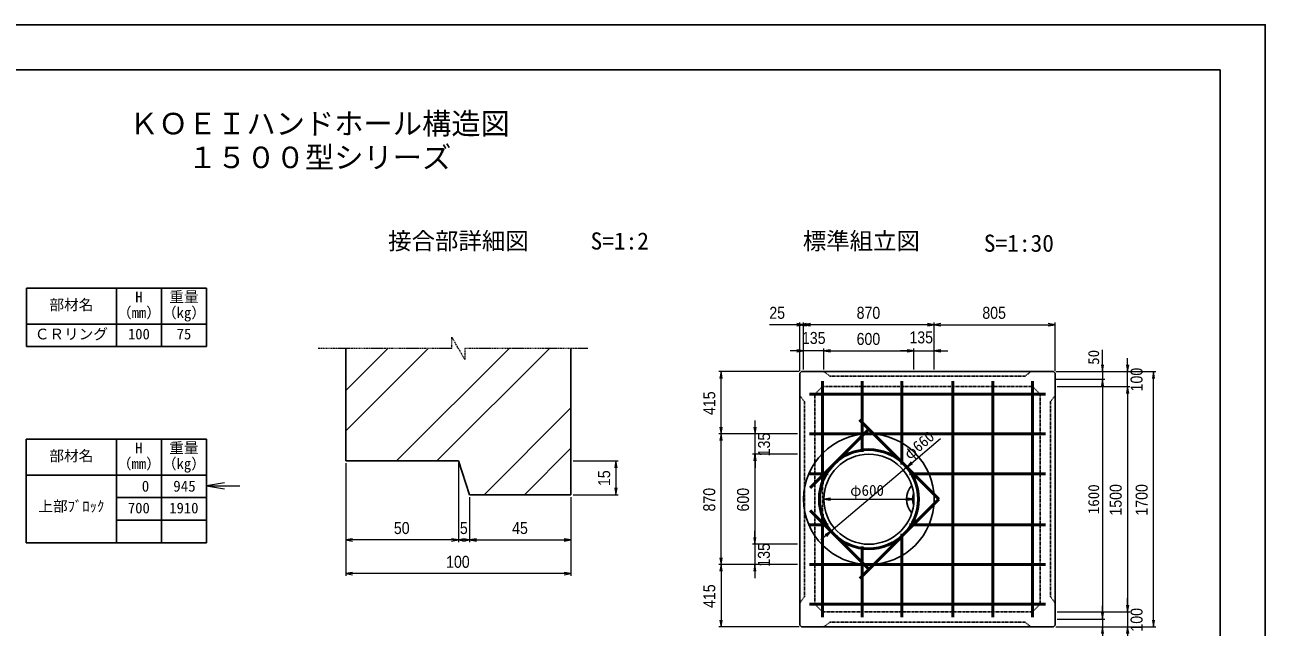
# Model space of a CAD drawing. Units: millimetres, scale not verified. Extents: x -210 to 210, y -148 to 148.
# Drawn here: x -65.4 to 210, y 14.7 to 148.5 of the extents above; entities that cross this region are included whole.
import ezdxf
from ezdxf.enums import TextEntityAlignment as Align

# ---------------------------------------------------------------- set-up
doc = ezdxf.new("R2010")
doc.units = ezdxf.units.MM
doc.linetypes.add('USER1', pattern=[12.95, 6.35, -3.175, 0.25, -3.175])
doc.linetypes.add('USER2', pattern=[4.7625, 3.175, -1.5875])
doc.layers.add('0-0', color=7, linetype='Continuous')
for name, color, linetype, lineweight in [('0-1_0', 9, 'Continuous', 25), ('0-2_dims', 2, 'Continuous', 13), ('0-3_pen1実線', 4, 'Continuous', 13), ('0-4_pen3実線', 7, 'Continuous', 25), ('0-5_pen4実線', 6, 'Continuous', 25), ('0-6_pen1一点', 4, 'USER1', 13), ('0-7_pen2破線', 3, 'USER2', 25), ('0-8_鉄筋１', 7, 'Continuous', 50), ('0-9_鉄筋２', 7, 'Continuous', 50), ('0-B_0_5_pen3実線', 7, 'Continuous', 25), ('0-C_0_6_pen4実線', 6, 'Continuous', 25)]:
    doc.layers.add(name, color=color, linetype=linetype, lineweight=lineweight)
doc.styles.add('ＭＳ ゴシック', font='')
doc.styles.add('ＭＳ Ｐゴシック', font='')
doc.styles.get('ＭＳ ゴシック').set_extended_font_data('MS Gothic')
doc.styles.get('ＭＳ Ｐゴシック').set_extended_font_data('MS PGothic')

# ---------------------------------------------------------------- blocks, each defined once
blk = doc.blocks.new('部分図 1')
at = {"layer": '0-1_0'}
blk.add_lwpolyline([(0, 0), (12600, 0), (12600, 8910), (0, 8910)], close=True, dxfattribs=at)
at = {"layer": '0-2_dims'}
for p, q in [((9500, 6605), (9500, 6927.57)), ((9525, 6615), (9525, 6927.57)), ((9525, 6615), (9525, 6927.57)), ((10395, 6912.57), (9525, 6912.57)), ((10395, 6615), (10395, 6927.57)), ((10395, 6615), (10395, 6927.57)), ((10395, 6912.57), (11200, 6912.57)), ((11200, 6605), (11200, 6927.57)), ((9525, 6738.54), (9435, 6738.54)), ((9525, 6615), (9525, 6753.54)), ((9660, 6738.54), (9525, 6738.54)), ((9660, 6615), (9660, 6753.54)), ((9660, 6615), (9660, 6753.53)), ((9660, 6738.54), (9750, 6738.54)), ((9660, 6738.53), (10260, 6738.53)), ((10260, 6738.53), (10170, 6738.53)), ((10260, 6615), (10260, 6753.53)), ((10260, 6615), (10260, 6753.53)), ((10260, 6738.53), (10395, 6738.53)), ((10395, 6615), (10395, 6753.53)), ((10395, 6738.53), (10485, 6738.53)), ((11683, 6600), (11683, 6690)), ((9495, 6600), (8960.31, 6600)), ((8975.31, 6185), (8975.31, 6600)), ((11205, 6600), (11698, 6600)), ((11205, 6600), (11871, 6600)), ((11683, 6500), (11683, 6600)), ((11856, 4900), (11856, 6600)), ((11215, 6500), (11698, 6500)), ((11215, 6500), (11698, 6500)), ((11683, 6500), (11683, 6410)), ((11683, 6500), (11683, 5000)), ((9201.26, 6185), (9201.26, 6275)), ((9485, 6185), (8960.31, 6185)), ((9485, 6185), (8960.31, 6185)), ((8975.31, 5315), (8975.31, 6185)), ((9485, 6185), (9186.26, 6185)), ((9201.26, 6050), (9201.26, 6185)), ((9485, 6050), (9185.31, 6050)), ((9485, 6050), (9186.26, 6050)), ((9200.31, 6050), (9200.31, 5450)), ((9201.26, 6050), (9201.26, 5960)), ((6475.03, 5989.69), (6475.03, 5464.03)), ((6475.03, 5989.69), (6475.03, 5239.03)), ((7225.03, 5989.69), (7225.03, 5464.03)), ((7225.03, 5989.69), (7225.03, 5464.03)), ((7990.03, 6004.69), (8290.12, 6004.69)), ((8275.12, 6004.69), (8275.12, 5779.69)), ((7300.03, 5764.69), (7300.03, 5464.03)), ((7300.03, 5764.69), (7300.03, 5464.03)), ((7975.03, 5764.69), (7975.03, 5464.03)), ((7975.03, 5764.69), (7975.03, 5239.03)), ((7990.03, 5779.69), (8290.12, 5779.69)), ((9200.31, 5450), (9200.31, 5540)), ((7225.03, 5479.03), (6475.03, 5479.03)), ((7300.03, 5479.03), (7225.03, 5479.03)), ((7300.03, 5479.03), (7975.03, 5479.03)), ((9485, 5450), (9185.31, 5450)), ((9485, 5450), (9185.31, 5450)), ((9200.31, 5450), (9200.31, 5315)), ((9485, 5315), (8960.31, 5315)), ((9485, 5315), (8960.31, 5315)), ((8975.31, 5315), (8975.31, 4900)), ((9485, 5315), (9185.31, 5315)), ((9200.31, 5315), (9200.31, 5225)), ((7975.03, 5254.03), (6475.03, 5254.03)), ((11683, 5000), (11683, 5090)), ((11215, 5000), (11698, 5000)), ((11215, 5000), (11698, 5000)), ((11683, 5000), (11683, 4900)), ((9495, 4900), (8960.31, 4900)), ((11205, 4900), (11871, 4900)), ((11205, 4900), (11698, 4900)), ((11683, 4900), (11683, 4810))]:
    blk.add_line(p, q, dxfattribs=at)
at = {"layer": '0-2_dims', "lineweight": 18}
for p, q in [((11516, 6600), (11516, 6745)), ((11205, 6550), (11531, 6550)), ((11205, 6550), (11531, 6550)), ((11215, 6600), (11531, 6600)), ((11516, 6600), (11516, 6550)), ((11516, 6550), (11516, 6460)), ((11516, 6550), (11516, 4950)), ((10211.7, 5963.42), (10436.71, 6154.2)), ((10211.7, 5963.42), (9708.3, 5536.58)), ((5546.6, 5839.5), (5768.53, 5839.5)), ((9660, 5750), (10260, 5750)), ((9708.3, 5536.58), (9639.65, 5478.38)), ((11516, 4950), (11516, 5040)), ((11205, 4900), (11531, 4900)), ((11215, 4950), (11531, 4950)), ((11215, 4950), (11531, 4950)), ((11516, 4950), (11516, 4900)), ((11516, 4900), (11516, 4755))]:
    blk.add_line(p, q, dxfattribs=at)
at = {"layer": '0-2_dims'}
for points in [[(9525, 6912.57), (9500, 6912.57), (9296.7, 6912.57)], [(9480, 6905.07), (9525, 6912.57), (9480, 6920.07)], [(9545, 6920.07), (9500, 6912.57), (9545, 6905.07)], [(9570, 6920.07), (9525, 6912.57), (9570, 6905.07)], [(10350, 6905.07), (10395, 6912.57), (10350, 6920.07)], [(10440, 6920.07), (10395, 6912.57), (10440, 6905.07)], [(11155, 6905.07), (11200, 6912.57), (11155, 6920.07)], [(9480, 6731.04), (9525, 6738.54), (9480, 6746.04)], [(9705, 6746.04), (9660, 6738.54), (9705, 6731.04)], [(9705, 6746.03), (9660, 6738.53), (9705, 6731.03)], [(10215, 6731.03), (10260, 6738.53), (10215, 6746.03)], [(10215, 6731.03), (10260, 6738.53), (10215, 6746.03)], [(10440, 6746.03), (10395, 6738.53), (10440, 6731.03)], [(11675.5, 6645), (11683, 6600), (11690.5, 6645)], [(8982.81, 6555), (8975.31, 6600), (8967.81, 6555)], [(11863.5, 6555), (11856, 6600), (11848.5, 6555)], [(11690.5, 6455), (11683, 6500), (11675.5, 6455)], [(11690.5, 6455), (11683, 6500), (11675.5, 6455)], [(8967.81, 6230), (8975.31, 6185), (8982.81, 6230)], [(9193.76, 6230), (9201.26, 6185), (9208.76, 6230)], [(8982.81, 6140), (8975.31, 6185), (8967.81, 6140)], [(9207.81, 6005), (9200.31, 6050), (9192.81, 6005)], [(9208.76, 6005), (9201.26, 6050), (9193.76, 6005)], [(8282.62, 5959.69), (8275.12, 6004.69), (8267.62, 5959.69)], [(8267.62, 5824.69), (8275.12, 5779.69), (8282.62, 5824.69)], [(6520.03, 5486.53), (6475.03, 5479.03), (6520.03, 5471.53)], [(7180.03, 5471.53), (7225.03, 5479.03), (7180.03, 5486.53)], [(7270.03, 5486.53), (7225.03, 5479.03), (7270.03, 5471.53)], [(7255.03, 5471.53), (7300.03, 5479.03), (7255.03, 5486.53)], [(7345.03, 5486.53), (7300.03, 5479.03), (7345.03, 5471.53)], [(7930.03, 5471.53), (7975.03, 5479.03), (7930.03, 5486.53)], [(9192.81, 5495), (9200.31, 5450), (9207.81, 5495)], [(9192.81, 5495), (9200.31, 5450), (9207.81, 5495)], [(8967.81, 5360), (8975.31, 5315), (8982.81, 5360)], [(8982.81, 5270), (8975.31, 5315), (8967.81, 5270)], [(9207.81, 5270), (9200.31, 5315), (9192.81, 5270)], [(6520.03, 5261.53), (6475.03, 5254.03), (6520.03, 5246.53)], [(7930.03, 5246.53), (7975.03, 5254.03), (7930.03, 5261.53)], [(11675.5, 5045), (11683, 5000), (11690.5, 5045)], [(11675.5, 5045), (11683, 5000), (11690.5, 5045)], [(8967.81, 4945), (8975.31, 4900), (8982.81, 4945)], [(11690.5, 4855), (11683, 4900), (11675.5, 4855)], [(11848.5, 4945), (11856, 4900), (11863.5, 4945)]]:
    blk.add_lwpolyline(points, dxfattribs=at)
at = {"layer": '0-2_dims', "lineweight": 18}
for points in [[(11508.5, 6645), (11516, 6600), (11523.5, 6645)], [(11523.5, 6505), (11516, 6550), (11508.5, 6505)], [(11523.5, 6505), (11516, 6550), (11508.5, 6505)], [(10241.17, 5998.24), (10211.7, 5963.42), (10250.87, 5986.8)], [(5666.6, 5859.5), (5546.6, 5839.5), (5666.6, 5819.5)], [(9705, 5757.5), (9660, 5750), (9705, 5742.5)], [(10215, 5742.5), (10260, 5750), (10215, 5757.5)], [(9678.83, 5501.76), (9708.3, 5536.58), (9669.13, 5513.2)], [(11508.5, 4995), (11516, 4950), (11523.5, 4995)], [(11508.5, 4995), (11516, 4950), (11523.5, 4995)], [(11523.5, 4855), (11516, 4900), (11508.5, 4855)]]:
    blk.add_lwpolyline(points, dxfattribs=at)
at = {"layer": '0-3_pen1実線'}
for p, q in [((6475.03, 6475.03), (6754.69, 6754.69)), ((6475.03, 6205.62), (7024.1, 6754.69)), ((6812.92, 6004.69), (7562.92, 6754.69)), ((7082.33, 6004.69), (7832.33, 6754.69)), ((7396.14, 5779.69), (7975.03, 6358.58)), ((7665.55, 5779.69), (7975.03, 6089.18))]:
    blk.add_line(p, q, dxfattribs=at)
at = {"layer": '0-4_pen3実線'}
for p, q in [((6475.03, 6754.69), (6475.03, 6004.69)), ((7975.03, 6754.69), (7975.03, 5779.69)), ((9510, 6600), (9500, 6590)), ((9500, 6590), (9500, 4910)), ((11200, 4910), (11200, 6590)), ((4946.6, 6150.5), (4946.6, 5460.5)), ((5246.6, 6150.5), (5246.6, 5460.5)), ((7225.03, 6004.69), (6475.03, 6004.69)), ((7300.03, 5779.69), (7225.03, 6004.69)), ((4346.6, 5910.5), (5546.6, 5910.5)), ((4946.6, 5760.5), (5546.6, 5760.5)), ((7300.03, 5779.69), (7975.03, 5779.69)), ((4946.6, 5610.5), (5546.6, 5610.5)), ((9500, 4910), (9510, 4900)), ((9510, 4900), (11190, 4900)), ((11190, 4900), (11200, 4910))]:
    blk.add_line(p, q, dxfattribs=at)
blk.add_lwpolyline([(11200, 6590), (11190, 6600), (9510, 6600)], dxfattribs=at)
for radius in [435, 300]:
    blk.add_circle((9960, 5750), radius, dxfattribs=at)
for radius, start, end in [(140, 138.43198, 221.56802), (100, 157.57189, 202.42811)]:
    blk.add_arc((10350, 5750), radius, start, end, dxfattribs=at)
at = {"layer": '0-5_pen4実線'}
for p, q in [((4346.6, 6150.5), (5546.6, 6150.5)), ((4346.6, 6150.5), (4346.6, 5460.5)), ((5546.6, 6150.5), (5546.6, 5460.5)), ((4346.6, 5460.5), (5546.6, 5460.5))]:
    blk.add_line(p, q, dxfattribs=at)
blk.add_lwpolyline([(300, 300), (12300, 300), (12300, 8610), (300, 8610)], close=True, dxfattribs=at)
at = {"layer": '0-6_pen1一点'}
for p, q in [((7181.73, 6754.69), (7181.73, 6829.69)), ((7268.33, 6679.69), (7181.73, 6829.69)), ((7181.73, 6754.69), (6287.53, 6754.69)), ((8087.53, 6754.69), (7268.33, 6754.69)), ((7268.33, 6754.69), (7268.33, 6679.69))]:
    blk.add_line(p, q, dxfattribs=at)
at = {"layer": '0-7_pen2破線'}
for p, q in [((9700, 6570), (9660, 6600)), ((9700, 6570), (11000, 6570)), ((11000, 6570), (11040, 6600)), ((9600, 6450), (11100, 6450)), ((9650, 6500), (9650, 5000)), ((11050, 6500), (11050, 5000)), ((11170, 6400), (11200, 6440)), ((11170, 5100), (11170, 6400)), ((9530, 5100), (9500, 5060)), ((9600, 5050), (11100, 5050)), ((11170, 5100), (11200, 5060)), ((9700, 4930), (9660, 4900))]:
    blk.add_line(p, q, dxfattribs=at)
blk.add_lwpolyline([(9650, 5000), (11050, 5000), (11100, 5050), (11100, 6450), (11050, 6500), (9650, 6500), (9600, 6450), (9600, 5050)], close=True, dxfattribs=at)
for points in [[(9530, 5100), (9530, 6400), (9500, 6440)], [(9700, 4930), (11000, 4930), (11040, 4900)]]:
    blk.add_lwpolyline(points, dxfattribs=at)
at = {"layer": '0-8_鉄筋１'}
for p, q in [((9614.5, 6450), (11085.5, 6450)), ((9650, 6485.5), (9650, 5850.5)), ((9915, 6485.5), (9915, 6065.5)), ((10180, 6485.5), (10180, 5980.5)), ((10520, 6485.5), (10520, 5014.5)), ((10785, 6485.5), (10785, 5014.5)), ((11050, 6485.5), (11050, 5014.5)), ((9569.5, 5826.19), (9960, 6216.69)), ((10426.69, 5750), (9897.2, 6279.5)), ((9614.5, 6185), (11085.5, 6185)), ((9614.5, 5920), (9689.5, 5920)), ((10230.5, 5920), (11085.5, 5920)), ((9899.5, 5222.8), (10426.69, 5750)), ((9960, 5283.31), (9569.5, 5673.81)), ((9650, 5649.5), (9650, 5014.5)), ((9614.5, 5580), (9689.5, 5580)), ((10230.5, 5580), (11085.5, 5580)), ((10180, 5519.5), (10180, 5014.5)), ((9915, 5434.5), (9915, 5014.5)), ((9614.5, 5315), (11085.5, 5315)), ((9614.5, 5050), (11085.5, 5050))]:
    blk.add_line(p, q, dxfattribs=at)
blk.add_circle((9960, 5750), 330, dxfattribs=at)
at = {"layer": '0-9_鉄筋２'}
for p, q in [((9650, 6485.5), (9650, 6535.5)), ((9915, 6485.5), (9915, 6535.5)), ((10180, 6485.5), (10180, 6535.5)), ((10520, 6485.5), (10520, 6535.5)), ((10785, 6485.5), (10785, 6535.5)), ((11050, 6485.5), (11050, 6535.5)), ((9614.5, 6450), (9564.5, 6450)), ((11085.5, 6450), (11135.5, 6450)), ((9614.5, 6185), (9564.5, 6185)), ((11085.5, 6185), (11135.5, 6185)), ((9614.5, 5920), (9564.5, 5920)), ((11085.5, 5920), (11135.5, 5920)), ((9614.5, 5580), (9564.5, 5580)), ((11085.5, 5580), (11135.5, 5580)), ((9614.5, 5315), (9564.5, 5315)), ((11085.5, 5315), (11135.5, 5315)), ((9614.5, 5050), (9564.5, 5050)), ((11085.5, 5050), (11135.5, 5050)), ((9650, 5014.5), (9650, 4964.5)), ((9915, 5014.5), (9915, 4964.5)), ((10180, 5014.5), (10180, 4964.5)), ((10520, 5014.5), (10520, 4964.5)), ((10785, 5014.5), (10785, 4964.5)), ((11050, 5014.5), (11050, 4964.5))]:
    blk.add_line(p, q, dxfattribs=at)
at = {"layer": '0-B_0_5_pen3実線'}
for p, q in [((4947.03, 7156.82), (4947.03, 6766.82)), ((5247.03, 7156.82), (5247.03, 6766.82)), ((4347.03, 6916.82), (5547.03, 6916.82))]:
    blk.add_line(p, q, dxfattribs=at)
at = {"layer": '0-C_0_6_pen4実線'}
for p, q in [((4347.03, 7156.82), (5547.03, 7156.82)), ((4347.03, 7156.82), (4347.03, 6766.82)), ((5547.03, 7156.82), (5547.03, 6766.82)), ((4347.03, 6766.82), (5547.03, 6766.82))]:
    blk.add_line(p, q, dxfattribs=at)
at = {"layer": '0-2_dims', "color": 7, "style": 'ＭＳ Ｐゴシック', "width": 0.9}
for s, p in [('25', (9296.7, 6927.57)), ('870', (9878.18, 6927.57)), ('805', (10715.68, 6927.57)), ('135', (9513.93, 6760.02)), ('600', (9878.18, 6753.53)), ('135', (10229.93, 6764.02)), ('50', (6795.48, 5494.03)), ('5', (7235.26, 5494.03)), ('45', (7582.98, 5494.03)), ('100', (7143.21, 5269.03))]:
    blk.add_text(s, height=79.98, dxfattribs=at).set_placement(p, align=Align.BOTTOM_LEFT)
at = {"layer": '0-2_dims', "color": 7, "style": 'ＭＳ ゴシック'}
for s, rotation, p in [('50', 90, (11515.5, 6645)), ('φ660', 40.294, (10245.7, 5992.9)), ('1600', 90, (11515.5, 5650))]:
    blk.add_text(s, height=73.31, rotation=rotation, dxfattribs=at).set_placement(p, align=Align.BOTTOM_LEFT)
at = {"layer": '0-2_dims', "color": 7, "style": 'ＭＳ Ｐゴシック', "width": 0.9}
for s, p in [('100', (11807.09, 6468.18)), ('415', (8960.31, 6310.68)), ('135', (9325.35, 6035.68)), ('15', (8260.12, 5837.65)), ('870', (8960.31, 5668.18)), ('600', (9185.31, 5668.18)), ('1500', (11668, 5640.91)), ('1700', (11841, 5640.91)), ('135', (9324.4, 5300.68)), ('415', (8960.31, 5025.68)), ('100', (11807.09, 4868.18))]:
    blk.add_text(s, height=79.98, rotation=90, dxfattribs=at).set_placement(p, align=Align.BOTTOM_LEFT)
at = {"layer": '0-2_dims', "color": 7, "style": 'ＭＳ ゴシック'}
blk.add_text('φ600', height=73.31, dxfattribs=at).set_placement((9835, 5750.5), align=Align.BOTTOM_LEFT)
at = {"layer": '0-4_pen3実線', "style": 'ＭＳ ゴシック'}
for s, height, p in [('\u3000接合部詳細図\u3000', 114.4, (6601.1, 7378.74)), ('S=1:2', 114.3, (8105.84, 7378.76)), ('\u3000標準組立図\u3000', 114.3, (9364, 7378.73)), ('S=1:30', 114.4, (10725.65, 7363.73)), ('H', 71.47, (5072.23, 6034.25)), ('重量', 71.47, (5299.12, 6034.26)), ('部材名', 71.47, (4500.37, 5981.76)), ('（mm）', 71.49, (4950.33, 5929.24)), ('（kg）', 71.49, (5250.33, 5929.24)), ('0', 73.31, (5115.6, 5778.5)), ('945', 73.31, (5325.6, 5778.5)), ('上部ﾌﾞﾛｯｸ', 71.48, (4427.24, 5645.75)), ('700', 71.48, (5023.47, 5634.35)), ('1910', 71.45, (5299.14, 5634.37))]:
    blk.add_text(s, height=height, dxfattribs=at).set_placement(p, align=Align.BOTTOM_LEFT)
at = {"layer": '0-5_pen4実線', "style": 'ＭＳ ゴシック'}
for s, p in [('\u3000ＫＯＥＩハンドホール構造図\u3000', (4837.55, 8137.5)), ('１５００型シリーズ', (5422.51, 7912.5))]:
    blk.add_text(s, height=143, dxfattribs=at).set_placement(p, align=Align.BOTTOM_LEFT)
at = {"layer": '0-B_0_5_pen3実線', "style": 'ＭＳ ゴシック'}
for s, height, p in [('H', 71.47, (5072.66, 7040.58)), ('重量', 71.47, (5299.55, 7040.58)), ('部材名', 71.47, (4500.81, 6988.08)), ('（mm）', 71.49, (4950.76, 6935.57)), ('（kg）', 71.49, (5250.76, 6935.57)), ('ＣＲリング', 71.46, (4403.34, 6793.08)), ('100', 71.47, (5023.92, 6793.08)), ('75', 71.44, (5348.31, 6793.1))]:
    blk.add_text(s, height=height, dxfattribs=at).set_placement(p, align=Align.BOTTOM_LEFT)

msp = doc.modelspace()

# ---------------------------------------------------------------- block references
at = {"layer": '0-0', "xscale": 0.0333333, "yscale": 0.0333333}
msp.add_blockref('部分図 1', (-210, -148.5), dxfattribs=at)

doc.saveas('drawing.dxf')
